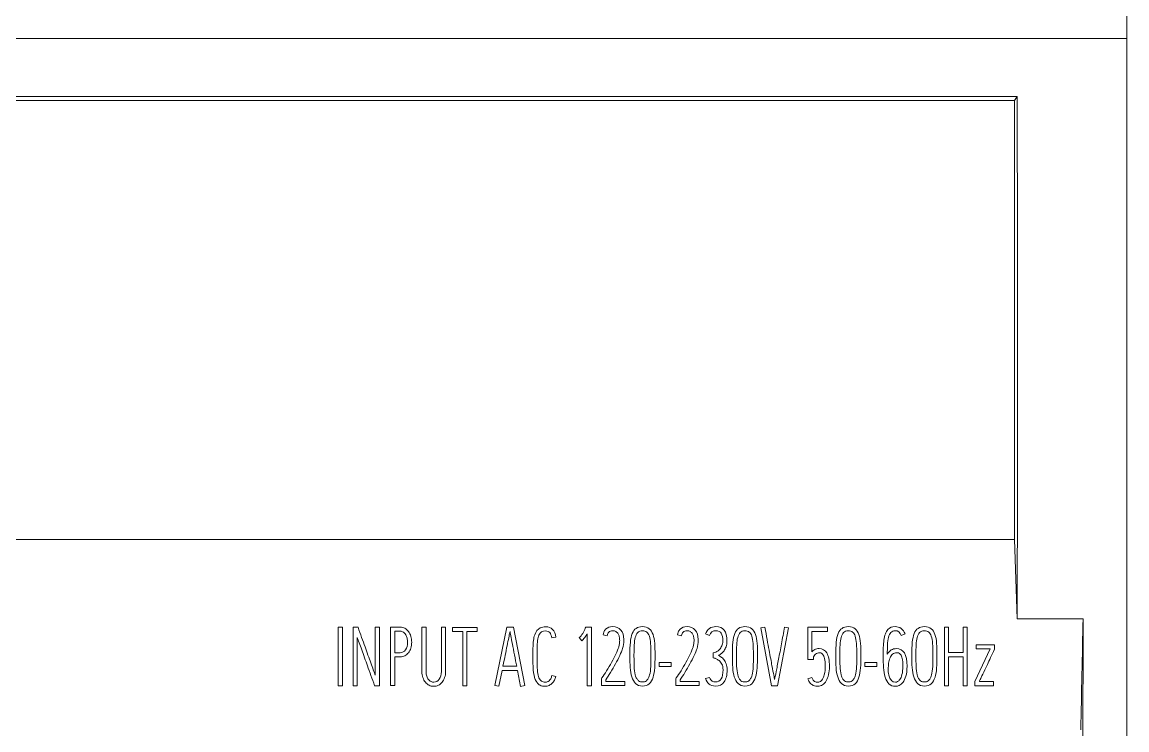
# Model space of a CAD drawing. Header units: millimetres. Extents: x 41350 to 54029, y 25852 to 34717.
# Drawn here: x 47064.22 to 47094.4, y 33687.83 to 33707.18 of the extents above; entities that cross this region are included whole.
import ezdxf

# ---------------------------------------------------------------- set-up
doc = ezdxf.new("R2010")
doc.units = ezdxf.units.MM
doc.set_wipeout_variables(frame=1)
for name, color, linetype, lineweight in [('000-PI-Oprema', 30, 'Continuous', 5), ('000-SI-Oprema', 30, 'Continuous', 5), ('SI-ORMAR-Oprema', 30, 'Continuous', 5)]:
    doc.layers.add(name, color=color, linetype=linetype, lineweight=lineweight)

# ---------------------------------------------------------------- blocks, each defined once
blk = doc.blocks.new('SITOP PSU8200')
blk.add_wipeout([(0, 125), (90, 125), (90, 0), (0, 0)]).dxf.layer = '000-PI-Oprema'
at = {"layer": '000-PI-Oprema'}
for p, q in [((90, 121.75), (90, 34.7)), ((90, 34.7), (0, 34.7)), ((90, 34.7), (90, 0)), ((2.995, 33.113), (87.005, 33.113)), ((86.93, 33.008), (3.07, 33.008)), ((87.005, 33.113), (86.93, 33.008)), ((3.07, 21.008), (86.93, 21.008)), ((87.005, 18.839), (86.93, 21.008)), ((87.005, 18.839), (88.805, 18.839)), ((68.46, 17.007), (68.46, 18.607)), ((68.46, 18.607), (68.573, 18.607)), ((68.573, 18.607), (68.573, 17.007)), ((68.867, 18.605), (69, 18.605)), ((68.867, 17.005), (68.867, 18.605)), ((69.471, 18.605), (69.584, 18.605)), ((69.471, 17.295), (69.471, 18.605)), ((69.584, 18.605), (69.584, 17.005)), ((69.889, 17.01), (69.889, 18.61)), ((70.002, 18.497), (70.002, 17.91)), ((70.746, 18.607), (70.858, 18.607)), ((71.279, 18.607), (71.392, 18.607)), ((71.392, 18.607), (71.392, 17.392)), ((71.58, 18.603), (72.259, 18.603)), ((71.58, 18.49), (71.58, 18.603)), ((71.859, 18.49), (71.58, 18.49)), ((71.859, 18.49), (71.58, 18.49)), ((71.859, 17.003), (71.859, 18.49)), ((72.259, 18.49), (71.972, 18.49)), ((71.972, 18.49), (71.972, 17.003)), ((72.259, 18.49), (71.972, 18.49)), ((72.259, 18.603), (72.259, 18.49)), ((72.74, 17.016), (73.063, 18.605)), ((73.063, 18.605), (73.246, 18.605)), ((73.246, 18.605), (73.554, 17.012)), ((75.207, 18.577), (75.222, 18.61)), ((75.222, 18.61), (75.375, 18.61)), ((75.262, 17.007), (75.262, 18.43)), ((75.375, 18.61), (75.375, 17.007)), ((78.599, 18.382), (78.495, 18.422)), ((78.599, 18.382), (78.495, 18.422)), ((80.002, 18.59), (80.113, 18.612)), ((80.297, 17.007), (80.002, 18.59)), ((80.761, 18.589), (80.463, 17.007)), ((80.651, 18.61), (80.761, 18.589)), ((81.286, 18.605), (81.826, 18.605)), ((81.286, 17.724), (81.286, 18.605)), ((81.826, 18.492), (81.399, 18.492)), ((81.399, 18.492), (81.399, 17.935)), ((81.826, 18.492), (81.399, 18.492)), ((81.826, 18.605), (81.826, 18.492)), ((83.944, 18.424), (83.84, 18.382)), ((83.944, 18.424), (83.84, 18.382)), ((85.017, 17.007), (85.017, 18.607)), ((85.017, 18.607), (85.13, 18.607)), ((85.13, 18.607), (85.13, 17.912)), ((85.531, 18.607), (85.643, 18.607)), ((85.531, 17.912), (85.531, 18.607)), ((85.643, 18.607), (85.643, 17.007)), ((68.98, 18.326), (68.98, 17.005)), ((74.406, 18.333), (74.295, 18.318)), ((74.406, 18.333), (74.295, 18.318)), ((75.11, 18.236), (75.045, 18.329)), ((75.805, 18.375), (75.694, 18.401)), ((75.805, 18.375), (75.694, 18.401)), ((77.836, 18.375), (77.725, 18.401)), ((77.836, 18.375), (77.725, 18.401)), ((85.889, 18.129), (86.391, 18.129)), ((85.889, 18.016), (85.889, 18.129)), ((86.391, 18.129), (86.391, 18.007)), ((78.706, 17.908), (78.748, 17.919)), ((78.706, 17.769), (78.706, 17.908)), ((78.861, 17.844), (78.85, 17.837)), ((85.13, 17.912), (85.531, 17.912)), ((85.852, 17.125), (86.27, 18.016)), ((86.27, 18.016), (85.889, 18.016)), ((86.27, 18.016), (85.889, 18.016)), ((70.002, 17.797), (70.002, 17.01)), ((72.994, 17.707), (72.959, 17.539)), ((72.959, 17.539), (73.335, 17.539)), ((77.223, 17.532), (77.223, 17.645)), ((77.223, 17.645), (77.55, 17.645)), ((77.55, 17.532), (77.223, 17.532)), ((77.55, 17.532), (77.223, 17.532)), ((77.55, 17.645), (77.55, 17.532)), ((78.748, 17.758), (78.706, 17.769)), ((78.748, 17.758), (78.706, 17.769)), ((81.439, 17.724), (81.286, 17.724)), ((81.439, 17.724), (81.286, 17.724)), ((81.443, 17.773), (81.439, 17.724)), ((82.846, 17.532), (82.846, 17.645)), ((82.846, 17.645), (83.174, 17.645)), ((83.174, 17.532), (82.846, 17.532)), ((83.174, 17.532), (82.846, 17.532)), ((83.174, 17.645), (83.174, 17.532)), ((85.13, 17.8), (85.13, 17.007)), ((85.531, 17.8), (85.13, 17.8)), ((85.531, 17.8), (85.13, 17.8)), ((85.531, 17.007), (85.531, 17.8)), ((72.936, 17.426), (72.85, 16.992)), ((73.357, 17.426), (72.936, 17.426)), ((73.357, 17.426), (72.936, 17.426)), ((73.443, 16.99), (73.357, 17.426)), ((74.295, 17.286), (74.406, 17.259)), ((75.654, 17.209), (75.663, 17.224)), ((75.654, 17.01), (75.654, 17.209)), ((77.686, 17.209), (77.694, 17.224)), ((77.686, 17.01), (77.686, 17.209)), ((78.493, 17.202), (78.602, 17.237)), ((81.289, 17.198), (81.395, 17.235)), ((83.488, 17.353), (83.501, 17.299)), ((68.573, 17.007), (68.46, 17.007)), ((68.573, 17.007), (68.46, 17.007)), ((68.98, 17.005), (68.867, 17.005)), ((68.98, 17.005), (68.867, 17.005)), ((69.584, 17.005), (69.455, 17.005)), ((69.584, 17.005), (69.455, 17.005)), ((70.002, 17.01), (69.889, 17.01)), ((70.002, 17.01), (69.889, 17.01)), ((71.972, 17.003), (71.859, 17.003)), ((71.972, 17.003), (71.859, 17.003)), ((72.85, 16.992), (72.74, 17.016)), ((72.85, 16.992), (72.74, 17.016)), ((73.554, 17.012), (73.443, 16.99)), ((73.554, 17.012), (73.443, 16.99)), ((75.375, 17.007), (75.262, 17.007)), ((75.375, 17.007), (75.262, 17.007)), ((76.289, 17.01), (75.654, 17.01)), ((76.289, 17.01), (75.654, 17.01)), ((75.767, 17.173), (75.767, 17.122)), ((75.767, 17.122), (76.289, 17.122)), ((76.289, 17.122), (76.289, 17.01)), ((78.321, 17.01), (77.686, 17.01)), ((78.321, 17.01), (77.686, 17.01)), ((77.798, 17.173), (77.798, 17.122)), ((77.798, 17.122), (78.321, 17.122)), ((78.321, 17.122), (78.321, 17.01)), ((80.463, 17.007), (80.297, 17.007)), ((80.463, 17.007), (80.297, 17.007)), ((85.13, 17.007), (85.017, 17.007)), ((85.13, 17.007), (85.017, 17.007)), ((85.643, 17.007), (85.531, 17.007)), ((85.643, 17.007), (85.531, 17.007)), ((85.852, 17.007), (85.852, 17.125)), ((86.36, 17.007), (85.852, 17.007)), ((86.36, 17.007), (85.852, 17.007)), ((85.973, 17.12), (86.36, 17.12)), ((86.36, 17.12), (86.36, 17.007))]:
    blk.add_line(p, q, dxfattribs=at)
for major_axis, start_param, end_param in [((-6.87, 198.5), 3.951415, 4.031807), ((-6.922, 200), 3.943551, 4.03852)]:
    blk.add_ellipse((76.535, 157.703), major_axis=major_axis, ratio=0.039352, start_param=start_param, end_param=end_param, dxfattribs=at)
for points in [[(88.805, 18.839), (88.785, 17.826), (88.765, 16.813), (88.746, 15.8)], [(73.979, 18.587), (74.024, 18.608), (74.073, 18.618), (74.125, 18.618)], [(75.138, 18.439), (75.153, 18.463), (75.166, 18.487), (75.178, 18.511)], [(75.178, 18.511), (75.19, 18.535), (75.2, 18.557), (75.207, 18.577)], [(75.694, 18.401), (75.7, 18.424), (75.708, 18.448), (75.718, 18.476)], [(77.725, 18.401), (77.731, 18.424), (77.739, 18.448), (77.75, 18.476)], [(78.495, 18.422), (78.518, 18.485), (78.553, 18.535), (78.602, 18.572)], [(78.602, 18.572), (78.65, 18.607), (78.708, 18.625), (78.774, 18.625)], [(80.113, 18.612), (80.159, 18.364), (80.197, 18.154), (80.229, 17.982)], [(83.477, 18.543), (83.526, 18.598), (83.59, 18.625), (83.67, 18.625)], [(81.698, 17.864), (81.68, 17.887), (81.662, 17.901), (81.643, 17.905)], [(69.455, 17.005), (69.385, 17.198), (69.319, 17.38), (69.258, 17.552)], [(78.785, 17.743), (78.762, 17.753), (78.749, 17.758), (78.748, 17.758)], [(81.395, 17.235), (81.405, 17.204), (81.417, 17.18), (81.43, 17.163)], [(83.485, 17.41), (83.486, 17.392), (83.487, 17.373), (83.488, 17.353)], [(70.926, 17.175), (70.946, 17.152), (70.968, 17.134), (70.994, 17.122)], [(76.663, 17.144), (76.681, 17.131), (76.699, 17.122), (76.717, 17.118)], [(76.823, 17.118), (76.842, 17.122), (76.86, 17.131), (76.878, 17.144)], [(79.462, 17.144), (79.48, 17.131), (79.498, 17.122), (79.517, 17.118)], [(79.623, 17.118), (79.641, 17.122), (79.659, 17.131), (79.677, 17.144)], [(82.286, 17.144), (82.304, 17.131), (82.322, 17.122), (82.341, 17.118)], [(82.447, 17.118), (82.465, 17.122), (82.483, 17.131), (82.501, 17.144)], [(84.364, 17.144), (84.382, 17.131), (84.4, 17.122), (84.419, 17.118)], [(84.525, 17.118), (84.543, 17.122), (84.561, 17.131), (84.579, 17.144)]]:
    blk.add_open_spline(points, degree=3, dxfattribs=at)
for points, knots in [([(88.8, 2.103), (88.8, 2.428), (88.8, 2.755), (88.8, 3.413), (88.801, 4.403), (88.801, 5.406), (88.802, 7.429), (88.802, 8.801), (88.803, 12.985), (88.804, 15.866), (88.805, 18.839)], [0, 0, 0, 0, 0.0625, 0.0625, 0.125, 0.25, 0.25, 0.5, 0.5, 1, 1, 1, 1]), ([(69, 18.605), (69.067, 18.415), (69.131, 18.235), (69.219, 17.995), (69.246, 17.922), (69.298, 17.773), (69.324, 17.701), (69.374, 17.562), (69.397, 17.498), (69.439, 17.382), (69.456, 17.333), (69.471, 17.295)], [0, 0, 0, 0, 0.366949, 0.366949, 0.524993, 0.524993, 0.683431, 0.683431, 0.842107, 0.842107, 1, 1, 1, 1]), ([(69.889, 18.61), (69.976, 18.61), (70.063, 18.61), (70.196, 18.61), (70.239, 18.599), (70.278, 18.577)], [0, 0, 0, 0, 0.655818, 0.655818, 1, 1, 1, 1]), ([(70.278, 18.577), (70.317, 18.556), (70.35, 18.527), (70.406, 18.453), (70.428, 18.409), (70.459, 18.307), (70.467, 18.253), (70.467, 18.138), (70.459, 18.085), (70.428, 17.988), (70.406, 17.945), (70.35, 17.875), (70.317, 17.847), (70.239, 17.807), (70.196, 17.797), (70.101, 17.797), (70.051, 17.797), (70.002, 17.797)], [0, 0, 0, 0, 0.124512, 0.124512, 0.248499, 0.248499, 0.372705, 0.372705, 0.496911, 0.496911, 0.620133, 0.620133, 0.743908, 0.743908, 0.866867, 0.866867, 1, 1, 1, 1]), ([(70.302, 18.403), (70.285, 18.431), (70.264, 18.454), (70.214, 18.488), (70.184, 18.497), (70.101, 18.497), (70.051, 18.497), (70.002, 18.497)], [0, 0, 0, 0, 0.28532, 0.28532, 0.574905, 0.574905, 1, 1, 1, 1]), ([(71.392, 17.392), (71.392, 17.333), (71.384, 17.279), (71.349, 17.18), (71.327, 17.138), (71.269, 17.067), (71.235, 17.04), (71.157, 17.001), (71.114, 16.992), (71.023, 16.992), (70.981, 17.001), (70.902, 17.04), (70.868, 17.067), (70.811, 17.138), (70.788, 17.18), (70.754, 17.279), (70.746, 17.333), (70.746, 17.797), (70.746, 18.202), (70.746, 18.607)], [0, 0, 0, 0, 0.067036, 0.067036, 0.134602, 0.134602, 0.202168, 0.202168, 0.270188, 0.270188, 0.338208, 0.338208, 0.405774, 0.405774, 0.473038, 0.473038, 0.540043, 0.540043, 1, 1, 1, 1]), ([(70.858, 18.607), (70.858, 18.202), (70.858, 17.797), (70.858, 17.343), (70.865, 17.301), (70.89, 17.229), (70.906, 17.199), (70.926, 17.175)], [0, 0, 0, 0, 0.8047, 0.8047, 0.90196, 0.90196, 1, 1, 1, 1]), ([(70.994, 17.122), (71.019, 17.11), (71.044, 17.105), (71.132, 17.105), (71.183, 17.132), (71.26, 17.239), (71.279, 17.308), (71.279, 17.797), (71.279, 18.202), (71.279, 18.607)], [0, 0, 0, 0, 0.054453, 0.054453, 0.193062, 0.193062, 0.332067, 0.332067, 1, 1, 1, 1]), ([(73.153, 18.488), (73.15, 18.476), (73.144, 18.446), (73.123, 18.348), (73.111, 18.288), (73.081, 18.143), (73.065, 18.063), (73.03, 17.886), (73.012, 17.797), (72.994, 17.707)], [0, 0, 0, 0, 0.249846, 0.249846, 0.499692, 0.499692, 0.749758, 0.749758, 1, 1, 1, 1]), ([(73.335, 17.539), (73.316, 17.64), (73.296, 17.744), (73.254, 17.957), (73.235, 18.055), (73.2, 18.236), (73.185, 18.313), (73.161, 18.437), (73.155, 18.474), (73.153, 18.488)], [0, 0, 0, 0, 0.249796, 0.249796, 0.50047, 0.50047, 0.750115, 0.750115, 1, 1, 1, 1]), ([(74.064, 16.996), (74.045, 16.998), (74.027, 17.001), (73.988, 17.013), (73.968, 17.023), (73.927, 17.049), (73.908, 17.068), (73.853, 17.14), (73.826, 17.208), (73.789, 17.382), (73.78, 17.492), (73.78, 17.761), (73.78, 17.898), (73.78, 18.19), (73.796, 18.313), (73.859, 18.488), (73.909, 18.551), (73.979, 18.587)], [0, 0, 0, 0, 0.070119, 0.070119, 0.140238, 0.140238, 0.21114, 0.21114, 0.357292, 0.357292, 0.503965, 0.503965, 0.654574, 0.654574, 0.827005, 0.827005, 1, 1, 1, 1]), ([(74.295, 18.318), (74.283, 18.382), (74.264, 18.43), (74.213, 18.49), (74.175, 18.506), (74.036, 18.506), (73.976, 18.467), (73.909, 18.314), (73.892, 18.195), (73.892, 17.898), (73.892, 17.761), (73.892, 17.532), (73.897, 17.453), (73.913, 17.323), (73.925, 17.27), (73.961, 17.185), (73.984, 17.155), (74.042, 17.116), (74.077, 17.107), (74.136, 17.107), (74.154, 17.109), (74.189, 17.12), (74.206, 17.129), (74.237, 17.155), (74.251, 17.174), (74.278, 17.221), (74.288, 17.251), (74.295, 17.286)], [0, 0, 0, 0, 0.077835, 0.077835, 0.155258, 0.155258, 0.291623, 0.291623, 0.428197, 0.428197, 0.54412, 0.54412, 0.623145, 0.623145, 0.702171, 0.702171, 0.781197, 0.781197, 0.860634, 0.860634, 0.895036, 0.895036, 0.930024, 0.930024, 0.965012, 0.965012, 1, 1, 1, 1]), ([(74.125, 18.618), (74.205, 18.618), (74.268, 18.594), (74.362, 18.497), (74.393, 18.426), (74.406, 18.333)], [0, 0, 0, 0, 0.5, 0.5, 1, 1, 1, 1]), ([(75.045, 18.329), (75.06, 18.339), (75.075, 18.354), (75.108, 18.394), (75.124, 18.415), (75.138, 18.439)], [0, 0, 0, 0, 0.502447, 0.502447, 1, 1, 1, 1]), ([(75.262, 18.43), (75.243, 18.396), (75.22, 18.361), (75.167, 18.285), (75.139, 18.256), (75.11, 18.236)], [0, 0, 0, 0, 0.5, 0.5, 1, 1, 1, 1]), ([(75.718, 18.476), (75.728, 18.503), (75.744, 18.528), (75.81, 18.599), (75.875, 18.623), (75.96, 18.623)], [0, 0, 0, 0, 0.313728, 0.313728, 1, 1, 1, 1]), ([(76.105, 18.429), (76.091, 18.454), (76.071, 18.473), (76.022, 18.503), (75.993, 18.51), (75.908, 18.51), (75.872, 18.499), (75.83, 18.453), (75.815, 18.419), (75.805, 18.375)], [0, 0, 0, 0, 0.199444, 0.199444, 0.395807, 0.395807, 0.697904, 0.697904, 1, 1, 1, 1]), ([(75.96, 18.623), (76.048, 18.623), (76.12, 18.592), (76.232, 18.468), (76.26, 18.383), (76.26, 18.264), (76.26, 18.253), (76.26, 18.171), (76.25, 18.101), (76.229, 18.03)], [0, 0, 0, 0, 0.36205, 0.36205, 0.7241, 0.7241, 0.761178, 0.761178, 1, 1, 1, 1]), ([(76.121, 18.063), (76.128, 18.091), (76.135, 18.121), (76.145, 18.184), (76.148, 18.216), (76.148, 18.283), (76.144, 18.315), (76.131, 18.377), (76.12, 18.405), (76.105, 18.429)], [0, 0, 0, 0, 0.24466, 0.24466, 0.489319, 0.489319, 0.746212, 0.746212, 1, 1, 1, 1]), ([(76.479, 17.248), (76.456, 17.324), (76.441, 17.41), (76.429, 17.605), (76.426, 17.706), (76.426, 17.825), (76.426, 17.839), (76.426, 17.984), (76.431, 18.098), (76.448, 18.291), (76.465, 18.371), (76.517, 18.498), (76.553, 18.546), (76.643, 18.607), (76.701, 18.623), (76.848, 18.623), (76.909, 18.604), (76.955, 18.566)], [0, 0, 0, 0, 0.117752, 0.117752, 0.23548, 0.23548, 0.251274, 0.251274, 0.398889, 0.398889, 0.546504, 0.546504, 0.693735, 0.693735, 0.840473, 0.840473, 1, 1, 1, 1]), ([(76.955, 18.566), (77.001, 18.529), (77.036, 18.476), (77.083, 18.34), (77.098, 18.259), (77.111, 18.07), (77.114, 17.966), (77.114, 17.839), (77.114, 17.825), (77.114, 17.702), (77.111, 17.598), (77.098, 17.4), (77.083, 17.314), (77.037, 17.166), (77.003, 17.107), (76.912, 17.02), (76.85, 16.999), (76.692, 16.999), (76.629, 17.021), (76.538, 17.113), (76.503, 17.173), (76.479, 17.248)], [0, 0, 0, 0, 0.111513, 0.111513, 0.223667, 0.223667, 0.336233, 0.336233, 0.350129, 0.350129, 0.457884, 0.457884, 0.565615, 0.565615, 0.673479, 0.673479, 0.780962, 0.780962, 0.890675, 0.890675, 1, 1, 1, 1]), ([(76.641, 18.461), (76.61, 18.429), (76.587, 18.384), (76.558, 18.269), (76.548, 18.2), (76.541, 18.039), (76.539, 17.95), (76.539, 17.839), (76.539, 17.825), (76.539, 17.722), (76.541, 17.633), (76.547, 17.455), (76.557, 17.375), (76.585, 17.261), (76.598, 17.227), (76.629, 17.177), (76.645, 17.158), (76.663, 17.144)], [0, 0, 0, 0, 0.165732, 0.165732, 0.330367, 0.330367, 0.495003, 0.495003, 0.518704, 0.518704, 0.668025, 0.668025, 0.817887, 0.817887, 0.908519, 0.908519, 1, 1, 1, 1]), ([(76.966, 17.304), (76.984, 17.37), (76.994, 17.446), (77, 17.615), (77.002, 17.7), (77.002, 17.807), (77.002, 17.83), (77.002, 17.974), (76.999, 18.076), (76.987, 18.243), (76.976, 18.31), (76.943, 18.415), (76.92, 18.453), (76.858, 18.499), (76.818, 18.51), (76.715, 18.51), (76.672, 18.494), (76.641, 18.461)], [0, 0, 0, 0, 0.104391, 0.104391, 0.208399, 0.208399, 0.236534, 0.236534, 0.385745, 0.385745, 0.534956, 0.534956, 0.683327, 0.683327, 0.832701, 0.832701, 1, 1, 1, 1]), ([(77.75, 18.476), (77.76, 18.503), (77.775, 18.528), (77.842, 18.599), (77.907, 18.623), (77.991, 18.623)], [0, 0, 0, 0, 0.313728, 0.313728, 1, 1, 1, 1]), ([(78.137, 18.429), (78.122, 18.454), (78.103, 18.473), (78.054, 18.503), (78.025, 18.51), (77.939, 18.51), (77.903, 18.499), (77.862, 18.453), (77.846, 18.419), (77.836, 18.375)], [0, 0, 0, 0, 0.199444, 0.199444, 0.395807, 0.395807, 0.697904, 0.697904, 1, 1, 1, 1]), ([(77.991, 18.623), (78.079, 18.623), (78.152, 18.592), (78.264, 18.468), (78.292, 18.383), (78.292, 18.264), (78.292, 18.253), (78.292, 18.171), (78.281, 18.101), (78.261, 18.03)], [0, 0, 0, 0, 0.36205, 0.36205, 0.7241, 0.7241, 0.761178, 0.761178, 1, 1, 1, 1]), ([(78.152, 18.063), (78.16, 18.091), (78.166, 18.121), (78.176, 18.184), (78.179, 18.216), (78.179, 18.283), (78.175, 18.315), (78.162, 18.377), (78.152, 18.405), (78.137, 18.429)], [0, 0, 0, 0, 0.24466, 0.24466, 0.489319, 0.489319, 0.746212, 0.746212, 1, 1, 1, 1]), ([(78.748, 17.919), (78.76, 17.919), (78.778, 17.926), (78.826, 17.954), (78.851, 17.974), (78.899, 18.026), (78.92, 18.058), (78.956, 18.133), (78.965, 18.176), (78.965, 18.322), (78.951, 18.394), (78.896, 18.489), (78.847, 18.512), (78.692, 18.512), (78.633, 18.469), (78.599, 18.382)], [0, 0, 0, 0, 0.096165, 0.096165, 0.192331, 0.192331, 0.289138, 0.289138, 0.385946, 0.385946, 0.580206, 0.580206, 0.776052, 0.776052, 1, 1, 1, 1]), ([(78.774, 18.625), (78.876, 18.625), (78.952, 18.593), (79.053, 18.465), (79.078, 18.363), (79.078, 18.164), (79.07, 18.113), (79.054, 18.071)], [0, 0, 0, 0, 0.410749, 0.410749, 0.821497, 0.821497, 1, 1, 1, 1]), ([(79.279, 17.248), (79.255, 17.324), (79.24, 17.41), (79.229, 17.605), (79.226, 17.706), (79.226, 17.825), (79.226, 17.839), (79.226, 17.984), (79.23, 18.098), (79.248, 18.291), (79.265, 18.371), (79.317, 18.498), (79.352, 18.546), (79.442, 18.607), (79.5, 18.623), (79.648, 18.623), (79.709, 18.604), (79.755, 18.566)], [0, 0, 0, 0, 0.117752, 0.117752, 0.23548, 0.23548, 0.251274, 0.251274, 0.398889, 0.398889, 0.546504, 0.546504, 0.693735, 0.693735, 0.840473, 0.840473, 1, 1, 1, 1]), ([(79.755, 18.566), (79.8, 18.529), (79.835, 18.476), (79.882, 18.34), (79.897, 18.259), (79.911, 18.07), (79.914, 17.966), (79.914, 17.839), (79.914, 17.825), (79.914, 17.702), (79.91, 17.598), (79.897, 17.4), (79.883, 17.314), (79.837, 17.166), (79.802, 17.107), (79.711, 17.02), (79.649, 16.999), (79.491, 16.999), (79.429, 17.021), (79.337, 17.113), (79.302, 17.173), (79.279, 17.248)], [0, 0, 0, 0, 0.111513, 0.111513, 0.223667, 0.223667, 0.336233, 0.336233, 0.350129, 0.350129, 0.457884, 0.457884, 0.565615, 0.565615, 0.673479, 0.673479, 0.780962, 0.780962, 0.890675, 0.890675, 1, 1, 1, 1]), ([(79.44, 18.461), (79.409, 18.429), (79.386, 18.384), (79.357, 18.269), (79.348, 18.2), (79.34, 18.039), (79.338, 17.95), (79.338, 17.839), (79.338, 17.825), (79.338, 17.722), (79.34, 17.633), (79.346, 17.455), (79.357, 17.375), (79.384, 17.261), (79.397, 17.227), (79.428, 17.177), (79.445, 17.158), (79.462, 17.144)], [0, 0, 0, 0, 0.165732, 0.165732, 0.330367, 0.330367, 0.495003, 0.495003, 0.518704, 0.518704, 0.668025, 0.668025, 0.817887, 0.817887, 0.908519, 0.908519, 1, 1, 1, 1]), ([(79.766, 17.304), (79.783, 17.37), (79.793, 17.446), (79.8, 17.615), (79.801, 17.7), (79.801, 17.807), (79.801, 17.83), (79.801, 17.974), (79.798, 18.076), (79.786, 18.243), (79.775, 18.31), (79.743, 18.415), (79.719, 18.453), (79.657, 18.499), (79.617, 18.51), (79.514, 18.51), (79.471, 18.494), (79.44, 18.461)], [0, 0, 0, 0, 0.104391, 0.104391, 0.208399, 0.208399, 0.236534, 0.236534, 0.385745, 0.385745, 0.534956, 0.534956, 0.683327, 0.683327, 0.832701, 0.832701, 1, 1, 1, 1]), ([(80.381, 17.178), (80.39, 17.224), (80.403, 17.295), (80.442, 17.49), (80.464, 17.603), (80.514, 17.861), (80.541, 18.001), (80.597, 18.304), (80.624, 18.456), (80.651, 18.61)], [0, 0, 0, 0, 0.250447, 0.250447, 0.500251, 0.500251, 0.750174, 0.750174, 1, 1, 1, 1]), ([(82.103, 17.248), (82.079, 17.324), (82.064, 17.41), (82.053, 17.605), (82.05, 17.706), (82.05, 17.825), (82.05, 17.839), (82.05, 17.984), (82.054, 18.098), (82.072, 18.291), (82.089, 18.371), (82.141, 18.498), (82.176, 18.546), (82.266, 18.607), (82.324, 18.623), (82.472, 18.623), (82.533, 18.604), (82.579, 18.566)], [0, 0, 0, 0, 0.117752, 0.117752, 0.23548, 0.23548, 0.251274, 0.251274, 0.398889, 0.398889, 0.546504, 0.546504, 0.693735, 0.693735, 0.840473, 0.840473, 1, 1, 1, 1]), ([(82.579, 18.566), (82.624, 18.529), (82.659, 18.476), (82.706, 18.34), (82.721, 18.259), (82.735, 18.07), (82.738, 17.966), (82.738, 17.839), (82.738, 17.825), (82.738, 17.702), (82.734, 17.598), (82.721, 17.4), (82.707, 17.314), (82.661, 17.166), (82.626, 17.107), (82.535, 17.02), (82.473, 16.999), (82.315, 16.999), (82.253, 17.021), (82.161, 17.113), (82.126, 17.173), (82.103, 17.248)], [0, 0, 0, 0, 0.111513, 0.111513, 0.223667, 0.223667, 0.336233, 0.336233, 0.350129, 0.350129, 0.457884, 0.457884, 0.565615, 0.565615, 0.673479, 0.673479, 0.780962, 0.780962, 0.890675, 0.890675, 1, 1, 1, 1]), ([(82.264, 18.461), (82.233, 18.429), (82.21, 18.384), (82.181, 18.269), (82.172, 18.2), (82.164, 18.039), (82.162, 17.95), (82.162, 17.839), (82.162, 17.825), (82.162, 17.722), (82.164, 17.633), (82.17, 17.455), (82.181, 17.375), (82.208, 17.261), (82.221, 17.227), (82.252, 17.177), (82.269, 17.158), (82.286, 17.144)], [0, 0, 0, 0, 0.165732, 0.165732, 0.330367, 0.330367, 0.495003, 0.495003, 0.518704, 0.518704, 0.668025, 0.668025, 0.817887, 0.817887, 0.908519, 0.908519, 1, 1, 1, 1]), ([(82.59, 17.304), (82.607, 17.37), (82.617, 17.446), (82.624, 17.615), (82.625, 17.7), (82.625, 17.807), (82.625, 17.83), (82.625, 17.974), (82.622, 18.076), (82.61, 18.243), (82.599, 18.31), (82.567, 18.415), (82.543, 18.453), (82.481, 18.499), (82.441, 18.51), (82.338, 18.51), (82.295, 18.494), (82.264, 18.461)], [0, 0, 0, 0, 0.104391, 0.104391, 0.208399, 0.208399, 0.236534, 0.236534, 0.385745, 0.385745, 0.534956, 0.534956, 0.683327, 0.683327, 0.832701, 0.832701, 1, 1, 1, 1]), ([(83.459, 17.868), (83.517, 17.972), (83.6, 18.023), (83.901, 18.023), (83.997, 17.863), (83.997, 17.432), (83.987, 17.342), (83.946, 17.2), (83.919, 17.144), (83.856, 17.061), (83.822, 17.032), (83.75, 17), (83.716, 16.992), (83.608, 16.992), (83.547, 17.015), (83.458, 17.108), (83.423, 17.169), (83.378, 17.321), (83.363, 17.408), (83.35, 17.604), (83.347, 17.705), (83.347, 17.894), (83.348, 17.975), (83.352, 18.127), (83.357, 18.196), (83.375, 18.32), (83.388, 18.375), (83.424, 18.472), (83.448, 18.512), (83.477, 18.543)], [0, 0, 0, 0, 0.062955, 0.062955, 0.173876, 0.173876, 0.212159, 0.212159, 0.250234, 0.250234, 0.288122, 0.288122, 0.325729, 0.325729, 0.418177, 0.418177, 0.510303, 0.510303, 0.601962, 0.601962, 0.693943, 0.693943, 0.770305, 0.770305, 0.846667, 0.846667, 0.923477, 0.923477, 1, 1, 1, 1]), ([(83.84, 18.382), (83.806, 18.469), (83.749, 18.512), (83.622, 18.512), (83.585, 18.496), (83.529, 18.431), (83.507, 18.387), (83.478, 18.273), (83.468, 18.205), (83.461, 18.047), (83.459, 17.961), (83.459, 17.868)], [0, 0, 0, 0, 0.296111, 0.296111, 0.472569, 0.472569, 0.648156, 0.648156, 0.824438, 0.824438, 1, 1, 1, 1]), ([(83.67, 18.625), (83.732, 18.625), (83.786, 18.607), (83.882, 18.537), (83.919, 18.487), (83.944, 18.424)], [0, 0, 0, 0, 0.5, 0.5, 1, 1, 1, 1]), ([(84.181, 17.248), (84.157, 17.324), (84.142, 17.41), (84.131, 17.605), (84.128, 17.706), (84.128, 17.825), (84.128, 17.839), (84.128, 17.984), (84.132, 18.098), (84.15, 18.291), (84.167, 18.371), (84.219, 18.498), (84.254, 18.546), (84.344, 18.607), (84.402, 18.623), (84.55, 18.623), (84.611, 18.604), (84.657, 18.566)], [0, 0, 0, 0, 0.117752, 0.117752, 0.23548, 0.23548, 0.251274, 0.251274, 0.398889, 0.398889, 0.546504, 0.546504, 0.693735, 0.693735, 0.840473, 0.840473, 1, 1, 1, 1]), ([(84.657, 18.566), (84.702, 18.529), (84.737, 18.476), (84.784, 18.34), (84.799, 18.259), (84.813, 18.07), (84.816, 17.966), (84.816, 17.839), (84.816, 17.825), (84.816, 17.702), (84.812, 17.598), (84.799, 17.4), (84.785, 17.314), (84.739, 17.166), (84.705, 17.107), (84.613, 17.02), (84.551, 16.999), (84.393, 16.999), (84.331, 17.021), (84.239, 17.113), (84.205, 17.173), (84.181, 17.248)], [0, 0, 0, 0, 0.111513, 0.111513, 0.223667, 0.223667, 0.336233, 0.336233, 0.350129, 0.350129, 0.457884, 0.457884, 0.565615, 0.565615, 0.673479, 0.673479, 0.780962, 0.780962, 0.890675, 0.890675, 1, 1, 1, 1]), ([(84.342, 18.461), (84.312, 18.429), (84.288, 18.384), (84.259, 18.269), (84.25, 18.2), (84.242, 18.039), (84.241, 17.95), (84.241, 17.839), (84.241, 17.825), (84.241, 17.722), (84.242, 17.633), (84.248, 17.455), (84.259, 17.375), (84.286, 17.261), (84.299, 17.227), (84.33, 17.177), (84.347, 17.158), (84.364, 17.144)], [0, 0, 0, 0, 0.165732, 0.165732, 0.330367, 0.330367, 0.495003, 0.495003, 0.518704, 0.518704, 0.668025, 0.668025, 0.817887, 0.817887, 0.908519, 0.908519, 1, 1, 1, 1]), ([(84.668, 17.304), (84.685, 17.37), (84.695, 17.446), (84.702, 17.615), (84.703, 17.7), (84.703, 17.807), (84.703, 17.83), (84.703, 17.974), (84.7, 18.076), (84.689, 18.243), (84.677, 18.31), (84.645, 18.415), (84.621, 18.453), (84.559, 18.499), (84.519, 18.51), (84.416, 18.51), (84.373, 18.494), (84.342, 18.461)], [0, 0, 0, 0, 0.104391, 0.104391, 0.208399, 0.208399, 0.236534, 0.236534, 0.385745, 0.385745, 0.534956, 0.534956, 0.683327, 0.683327, 0.832701, 0.832701, 1, 1, 1, 1]), ([(69.258, 17.552), (69.232, 17.624), (69.205, 17.698), (69.15, 17.85), (69.124, 17.922), (69.076, 18.059), (69.053, 18.123), (69.01, 18.239), (68.993, 18.288), (68.98, 18.326)], [0, 0, 0, 0, 0.249074, 0.249074, 0.499091, 0.499091, 0.75016, 0.75016, 1, 1, 1, 1]), ([(70.002, 17.91), (70.051, 17.91), (70.101, 17.91), (70.212, 17.91), (70.262, 17.937), (70.336, 18.045), (70.354, 18.113), (70.354, 18.233), (70.349, 18.269), (70.332, 18.341), (70.319, 18.374), (70.302, 18.403)], [0, 0, 0, 0, 0.216412, 0.216412, 0.487164, 0.487164, 0.757916, 0.757916, 0.878958, 0.878958, 1, 1, 1, 1]), ([(75.663, 17.224), (75.703, 17.279), (75.746, 17.344), (75.839, 17.492), (75.884, 17.568), (75.971, 17.723), (76.01, 17.799), (76.079, 17.946), (76.105, 18.01), (76.121, 18.063)], [0, 0, 0, 0, 0.250669, 0.250669, 0.501043, 0.501043, 0.750971, 0.750971, 1, 1, 1, 1]), ([(76.229, 18.03), (76.212, 17.974), (76.185, 17.908), (76.114, 17.757), (76.075, 17.681), (75.99, 17.524), (75.945, 17.448), (75.852, 17.297), (75.808, 17.231), (75.767, 17.173)], [0, 0, 0, 0, 0.249932, 0.249932, 0.500746, 0.500746, 0.750763, 0.750763, 1, 1, 1, 1]), ([(77.694, 17.224), (77.734, 17.279), (77.777, 17.344), (77.87, 17.492), (77.915, 17.568), (78.002, 17.723), (78.041, 17.799), (78.111, 17.946), (78.136, 18.01), (78.152, 18.063)], [0, 0, 0, 0, 0.250669, 0.250669, 0.501043, 0.501043, 0.750971, 0.750971, 1, 1, 1, 1]), ([(78.261, 18.03), (78.243, 17.974), (78.216, 17.908), (78.146, 17.757), (78.107, 17.681), (78.021, 17.524), (77.977, 17.448), (77.884, 17.297), (77.84, 17.231), (77.798, 17.173)], [0, 0, 0, 0, 0.249932, 0.249932, 0.500746, 0.500746, 0.750763, 0.750763, 1, 1, 1, 1]), ([(78.85, 17.837), (78.866, 17.83), (78.887, 17.817), (78.94, 17.78), (78.966, 17.755), (79.016, 17.692), (79.038, 17.653), (79.075, 17.561), (79.084, 17.507), (79.084, 17.298), (79.056, 17.187), (78.946, 17.036), (78.865, 16.999), (78.688, 16.999), (78.631, 17.017), (78.548, 17.091), (78.515, 17.14), (78.493, 17.202)], [0, 0, 0, 0, 0.083839, 0.083839, 0.166991, 0.166991, 0.250556, 0.250556, 0.334121, 0.334121, 0.533191, 0.533191, 0.73226, 0.73226, 0.865581, 0.865581, 1, 1, 1, 1]), ([(79.054, 18.071), (79.039, 18.029), (79.02, 17.993), (78.976, 17.934), (78.952, 17.91), (78.902, 17.873), (78.88, 17.857), (78.861, 17.844)], [0, 0, 0, 0, 0.332402, 0.332402, 0.664803, 0.664803, 1, 1, 1, 1]), ([(80.229, 17.982), (80.261, 17.81), (80.287, 17.669), (80.328, 17.446), (80.345, 17.36), (80.368, 17.241), (80.376, 17.2), (80.381, 17.178)], [0, 0, 0, 0, 0.332128, 0.332128, 0.665365, 0.665365, 1, 1, 1, 1]), ([(81.399, 17.935), (81.418, 17.958), (81.444, 17.979), (81.507, 18.014), (81.549, 18.023), (81.69, 18.023), (81.759, 17.983), (81.853, 17.824), (81.877, 17.7), (81.877, 17.452), (81.869, 17.379), (81.838, 17.246), (81.816, 17.189), (81.76, 17.093), (81.727, 17.056), (81.688, 17.03)], [0, 0, 0, 0, 0.124599, 0.124599, 0.25017, 0.25017, 0.469724, 0.469724, 0.688886, 0.688886, 0.792767, 0.792767, 0.896536, 0.896536, 1, 1, 1, 1]), ([(81.498, 17.871), (81.482, 17.859), (81.469, 17.844), (81.448, 17.811), (81.443, 17.792), (81.443, 17.773)], [0, 0, 0, 0, 0.5, 0.5, 1, 1, 1, 1]), ([(81.643, 17.905), (81.625, 17.908), (81.611, 17.91), (81.584, 17.91), (81.567, 17.907), (81.53, 17.892), (81.513, 17.882), (81.498, 17.871)], [0, 0, 0, 0, 0.242424, 0.242424, 0.621212, 0.621212, 1, 1, 1, 1]), ([(81.65, 17.141), (81.676, 17.165), (81.697, 17.198), (81.731, 17.277), (81.743, 17.323), (81.76, 17.426), (81.764, 17.479), (81.764, 17.626), (81.758, 17.699), (81.731, 17.802), (81.715, 17.84), (81.698, 17.864)], [0, 0, 0, 0, 0.152217, 0.152217, 0.304881, 0.304881, 0.457695, 0.457695, 0.728848, 0.728848, 1, 1, 1, 1]), ([(83.764, 17.904), (83.744, 17.908), (83.726, 17.91), (83.667, 17.91), (83.631, 17.897), (83.573, 17.844), (83.55, 17.81), (83.533, 17.767)], [0, 0, 0, 0, 0.140697, 0.140697, 0.569043, 0.569043, 1, 1, 1, 1]), ([(83.736, 17.119), (83.758, 17.129), (83.78, 17.149), (83.825, 17.211), (83.844, 17.255), (83.876, 17.37), (83.884, 17.447), (83.884, 17.633), (83.878, 17.703), (83.853, 17.801), (83.838, 17.838), (83.802, 17.885), (83.784, 17.899), (83.764, 17.904)], [0, 0, 0, 0, 0.172363, 0.172363, 0.345576, 0.345576, 0.517888, 0.517888, 0.679721, 0.679721, 0.840562, 0.840562, 1, 1, 1, 1]), ([(86.391, 18.007), (86.312, 17.841), (86.245, 17.702), (86.141, 17.479), (86.099, 17.39), (86.035, 17.255), (86.013, 17.206), (85.984, 17.144), (85.976, 17.126), (85.973, 17.12)], [0, 0, 0, 0, 0.24848, 0.24848, 0.497274, 0.497274, 0.747051, 0.747051, 1, 1, 1, 1]), ([(78.675, 17.131), (78.689, 17.122), (78.704, 17.117), (78.734, 17.112), (78.747, 17.111), (78.834, 17.111), (78.888, 17.139), (78.955, 17.25), (78.971, 17.333), (78.971, 17.507), (78.96, 17.559), (78.916, 17.64), (78.891, 17.672), (78.835, 17.718), (78.809, 17.734), (78.785, 17.743)], [0, 0, 0, 0, 0.040738, 0.040738, 0.080611, 0.080611, 0.330625, 0.330625, 0.581284, 0.581284, 0.719654, 0.719654, 0.859343, 0.859343, 1, 1, 1, 1]), ([(83.533, 17.767), (83.515, 17.726), (83.502, 17.678), (83.488, 17.57), (83.484, 17.516), (83.484, 17.445), (83.484, 17.428), (83.485, 17.41)], [0, 0, 0, 0, 0.435754, 0.435754, 0.8686, 0.8686, 1, 1, 1, 1]), ([(74.406, 17.259), (74.397, 17.224), (74.384, 17.191), (74.35, 17.127), (74.329, 17.099), (74.281, 17.05), (74.253, 17.031), (74.187, 17.001), (74.151, 16.994), (74.098, 16.994), (74.082, 16.995), (74.064, 16.996)], [0, 0, 0, 0, 0.232376, 0.232376, 0.463767, 0.463767, 0.695158, 0.695158, 0.923789, 0.923789, 1, 1, 1, 1]), ([(76.878, 17.144), (76.895, 17.158), (76.912, 17.177), (76.941, 17.227), (76.954, 17.261), (76.966, 17.304)], [0, 0, 0, 0, 0.503807, 0.503807, 1, 1, 1, 1]), ([(78.602, 17.237), (78.61, 17.208), (78.621, 17.185), (78.646, 17.153), (78.66, 17.14), (78.675, 17.131)], [0, 0, 0, 0, 0.5, 0.5, 1, 1, 1, 1]), ([(79.677, 17.144), (79.695, 17.158), (79.711, 17.177), (79.74, 17.227), (79.754, 17.261), (79.766, 17.304)], [0, 0, 0, 0, 0.503807, 0.503807, 1, 1, 1, 1]), ([(82.501, 17.144), (82.519, 17.158), (82.535, 17.177), (82.564, 17.227), (82.578, 17.261), (82.59, 17.304)], [0, 0, 0, 0, 0.503807, 0.503807, 1, 1, 1, 1]), ([(83.501, 17.299), (83.533, 17.169), (83.594, 17.105), (83.697, 17.105), (83.714, 17.109), (83.736, 17.119)], [0, 0, 0, 0, 0.887147, 0.887147, 1, 1, 1, 1]), ([(84.579, 17.144), (84.597, 17.158), (84.613, 17.177), (84.642, 17.227), (84.656, 17.261), (84.668, 17.304)], [0, 0, 0, 0, 0.503807, 0.503807, 1, 1, 1, 1]), ([(76.717, 17.118), (76.736, 17.114), (76.754, 17.111), (76.788, 17.111), (76.805, 17.114), (76.823, 17.118)], [0, 0, 0, 0, 0.52381, 0.52381, 1, 1, 1, 1]), ([(79.517, 17.118), (79.535, 17.114), (79.553, 17.111), (79.587, 17.111), (79.605, 17.114), (79.623, 17.118)], [0, 0, 0, 0, 0.52381, 0.52381, 1, 1, 1, 1]), ([(81.688, 17.03), (81.649, 17.005), (81.606, 16.992), (81.547, 16.992), (81.529, 16.993), (81.484, 16.997), (81.459, 17.005), (81.406, 17.03), (81.379, 17.05), (81.328, 17.106), (81.306, 17.146), (81.289, 17.198)], [0, 0, 0, 0, 0.463434, 0.463434, 0.598191, 0.598191, 0.731069, 0.731069, 0.865924, 0.865924, 1, 1, 1, 1]), ([(81.43, 17.163), (81.443, 17.146), (81.457, 17.133), (81.485, 17.116), (81.5, 17.11), (81.531, 17.106), (81.546, 17.105), (81.595, 17.105), (81.624, 17.117), (81.65, 17.141)], [0, 0, 0, 0, 0.193449, 0.193449, 0.381781, 0.381781, 0.570112, 0.570112, 1, 1, 1, 1]), ([(82.341, 17.118), (82.359, 17.114), (82.377, 17.111), (82.411, 17.111), (82.429, 17.114), (82.447, 17.118)], [0, 0, 0, 0, 0.52381, 0.52381, 1, 1, 1, 1]), ([(84.419, 17.118), (84.437, 17.114), (84.455, 17.111), (84.489, 17.111), (84.507, 17.114), (84.525, 17.118)], [0, 0, 0, 0, 0.52381, 0.52381, 1, 1, 1, 1])]:
    blk.add_open_spline(points, degree=3, knots=knots, dxfattribs=at)
blk = doc.blocks.new('sie_red1200')
blk.add_wipeout([(79772.309, 29415.963), (79772.309, 29280.971), (79817.309, 29280.971), (79817.301, 29415.963)]).dxf.layer = 'SI-ORMAR-Oprema'
at = {"layer": 'SI-ORMAR-Oprema'}
blk.add_line((79772.309, 29282.463), (79772.309, 29414.463), dxfattribs=at)

msp = doc.modelspace()

# ---------------------------------------------------------------- block references
at = {"layer": '000-SI-Oprema', "linetype": 'ByBlock', "lineweight": -2, "ltscale": 0.01}
msp.add_blockref('SITOP PSU8200', (47004.397, 33672.028), dxfattribs=at)

# ---------------------------------------------------------------- next in the draw order: block references
msp.add_blockref('sie_red1200', (-32677.912, 4383.206))

doc.saveas('drawing.dxf')
